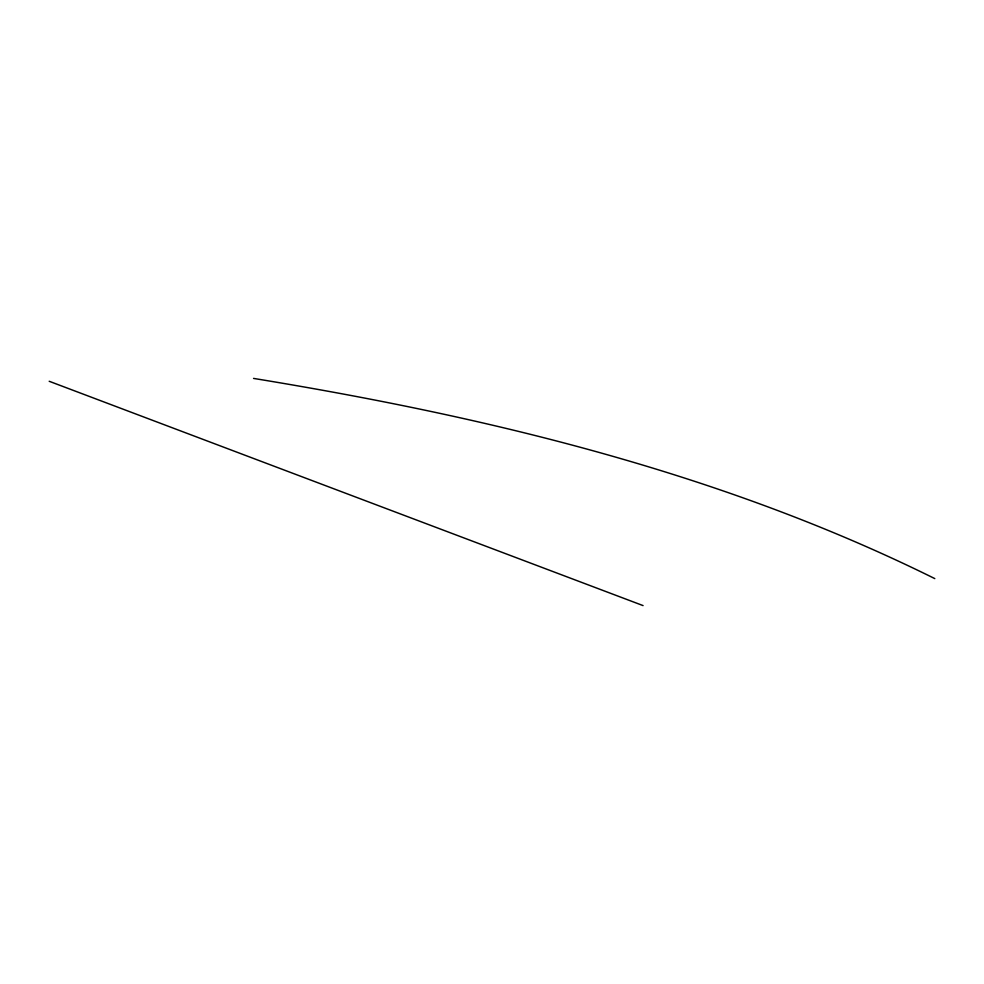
<?xml version="1.0" encoding="UTF-8"?>
<svg xmlns="http://www.w3.org/2000/svg" width="984" height="984" viewBox="0 0 984 984"><rect width="100%" height="100%" fill="white"/><g stroke="black" fill="none" stroke-linecap="round" stroke-linejoin="round"><path stroke-width="1.48" d="M253.565 378.409C487.523 416.712 721.309 472.861 934.8 578.604M49.2 381.275L643.069 605.591"/></g></svg>
